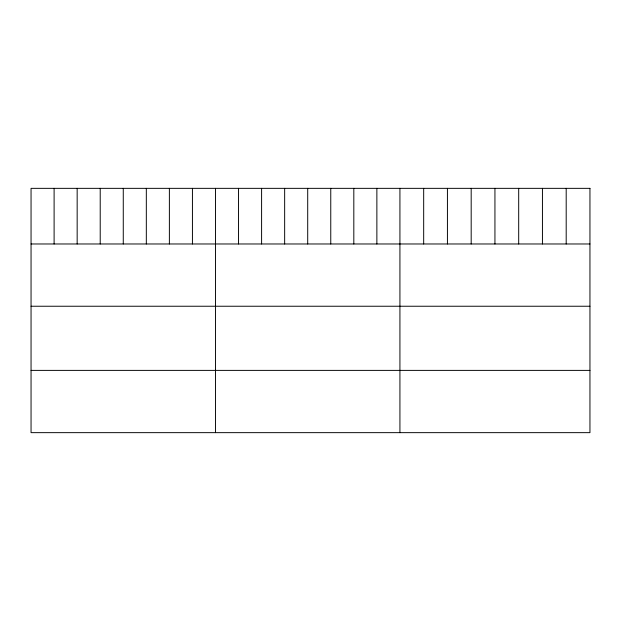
<?xml version="1.0" encoding="UTF-8"?>
<svg xmlns="http://www.w3.org/2000/svg" width="621" height="621" viewBox="0 0 621 621"><rect width="100%" height="100%" fill="white"/><g stroke="black" fill="none" stroke-linecap="round" stroke-linejoin="round"><path stroke-width="0.93" d="M31.05 243.975L589.95 243.975M31.05 306.238L589.95 306.238M31.05 370.388L589.95 370.388M566.197 188.349L566.197 243.975M542.443 188.349L542.443 243.975M518.69 188.349L518.69 243.975M494.937 188.349L494.937 243.975M471.184 188.349L471.184 243.975M447.43 188.349L447.43 243.975M423.677 188.349L423.677 243.975M399.924 188.349L399.924 432.651M376.869 188.349L376.869 243.975M353.815 188.349L353.815 243.975M330.76 188.349L330.76 243.975M307.705 188.349L307.705 243.975M284.651 188.349L284.651 243.975M261.596 188.349L261.596 243.975M238.542 188.349L238.542 243.975M215.487 188.349L215.487 432.651M192.432 188.349L192.432 243.975M169.378 188.349L169.378 243.975M146.323 188.349L146.323 243.975M123.269 188.349L123.269 243.975M100.214 188.349L100.214 243.975M77.159 188.349L77.159 243.975M54.105 188.349L54.105 243.975M589.95 188.349L31.05 188.349L31.05 432.651L589.95 432.651L589.95 188.349"/></g></svg>
